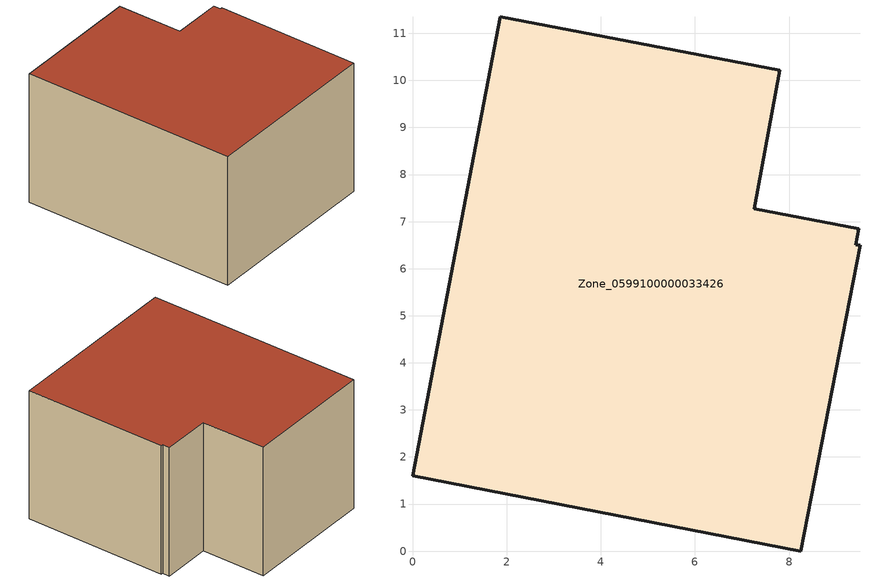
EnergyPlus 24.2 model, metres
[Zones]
Zone_0599100000033426
 floor ground (C_G): 9.51,6.5 8.25,0 0,1.6 1.86,11.35 7.8,10.21 7.26,7.27 9.48,6.85 9.42,6.51 z0
 wall outside (C_F): 1.86,11.35 0,1.6 8.25,0 9.51,6.5 9.42,6.51 9.48,6.85 7.26,7.27 7.8,10.21 1.86,11.35 z0:6.18
 roof outside (C_R): 8.25,0 9.51,6.5 9.42,6.51 9.48,6.85 7.26,7.27 7.8,10.21 1.86,11.35 0,1.6 z6.18
[BUILDING]
Pand.0599100000033426: North Axis=0; Terrain=City; Loads Convergence Tolerance Value=0.04; Temperature Convergence Tolerance Value=0.4; Solar Distribution=FullExterior; Maximum Number of Warmup Days=25; Minimum Number of Warmup Days=1
[Site:Location]
Rotterdam.The.Hague.AP_ZH_NLD Design_Conditions: Latitude=51.96; Longitude=4.45; Time Zone=1; Elevation=-4.5
[SITE:GROUNDTEMPERATURE:BUILDINGSURFACE]
18, 18, 18, 18, 18, 18, 18, 18, 18, 18, 18, 18
[MATERIAL] Thermal Absorptance=0.9; Solar Absorptance=0.7; Visible Absorptance=0.7
Name | Roughness | Thickness | Conductivity | Density | Specific Heat
G.TC.1965-1974 | MediumSmooth | 0.15 | 0.882353 | 540 | 1210
F.TC.1965-1974 | Rough | 0.3 | 0.697674 | 1920 | 840
R.TC.1965-1974 | MediumRough | 0.2 | 0.232558 | 1500 | 1000
[CONSTRUCTION]
C_G: G.TC.1965-1974
C_F: F.TC.1965-1974
C_R: R.TC.1965-1974
[ZONE]
Zone_0599100000033426: Type=1; Multiplier=1; Ceiling Height=Autocalculate; Volume=Autocalculate; Floor Area=autocalculate; Part of Total Floor Area=Yes
[ZONEINFILTRATION:DESIGNFLOWRATE]
Infil_Zone_0599100000033426: Zone or ZoneList or Space or SpaceList=Zone_0599100000033426; Schedule=AlwaysOn; Design Flow Rate Calculation Method=Flow/Area; Flow Rate per Floor Area=0.003; Constant Term Coefficient=1; Temperature Term Coefficient=0; Velocity Term Coefficient=0; Velocity Squared Term Coefficient=0
[HVACTEMPLATE:ZONE:IDEALLOADSAIRSYSTEM]
Zone_0599100000033426: Maximum Heating Supply Air Temperature=50; Minimum Cooling Supply Air Temperature=13; Maximum Heating Supply Air Humidity Ratio=0.0156; Minimum Cooling Supply Air Humidity Ratio=0.0077; Heating Limit=NoLimit; Cooling Limit=NoLimit; Dehumidification Control Type=ConstantSensibleHeatRatio; Cooling Sensible Heat Ratio=0.7; Dehumidification Setpoint=60; Humidification Control Type=None; Humidification Setpoint=30; Outdoor Air Method=None; Outdoor Air Flow Rate per Person=0.00944; Outdoor Air Flow Rate per Zone Floor Area=0; Outdoor Air Flow Rate per Zone=0; Demand Controlled Ventilation Type=None; Outdoor Air Economizer Type=NoEconomizer; Heat Recovery Type=None; Sensible Heat Recovery Effectiveness=0.7; Latent Heat Recovery Effectiveness=0.65
[ZONECONTROL:THERMOSTAT]
ThermostatControl_Zone_0599100000033426: Zone or ZoneList=Zone_0599100000033426; Control Type Schedule=DualSetpointControlType; Control 1=Thermostat_Zone_0599100000033426; Temperature Difference Between Cutout And Setpoint=0
[THERMOSTATSETPOINT:DUALSETPOINT]
Thermostat_Zone_0599100000033426: Heating Setpoint Temperature Schedule=HeatingSetpoint_Zone_0599100000033426; Cooling Setpoint Temperature Schedule=CoolingSetpoint_Zone_0599100000033426
[SCHEDULE:COMPACT]
HeatingSetpoint_Zone_0599100000033426: Through: 12/31, For: AllDays, Until: 24:00, 21
CoolingSetpoint_Zone_0599100000033426: Through: 12/31, For: AllDays, Until: 24:00, 24
DualSetpointControlType: Through: 12/31, For: AllDays, Until: 24:00, 4
AlwaysOn: Through: 12/31, For: AllDays, Until: 24:00, 1
